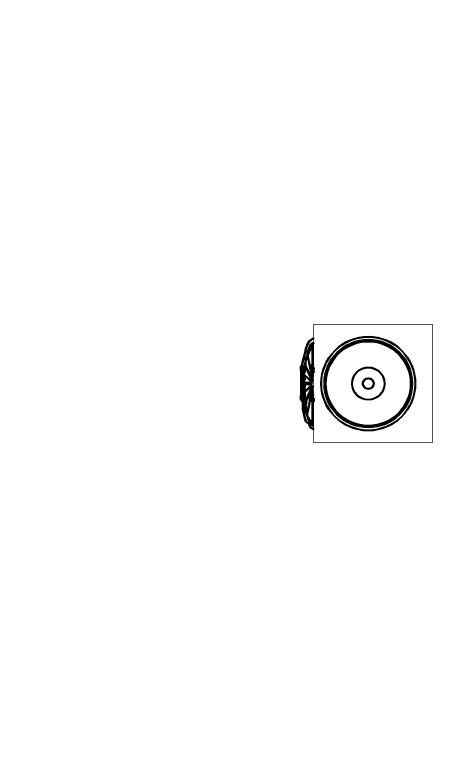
# Model space of a CAD drawing. Header units: millimetres. Extents: x -455656 to 9247092, y 0 to 412358.
# Drawn here: x -186549 to -185392, y 366375 to 368392 of the extents above; entities that cross this region are included whole.
import ezdxf
from ezdxf import colors
from ezdxf.entities.mleader import LeaderData, LeaderLine
from ezdxf.math import Vec2, Vec3

# ---------------------------------------------------------------- set-up
doc = ezdxf.new("R2010")
doc.units = ezdxf.units.MM
doc.header["$MEASUREMENT"] = 0
doc.layers.get('0').update_dxf_attribs({"color": 250, "lineweight": 9})
doc.layers.add('подлога', color=250, linetype='Continuous', lineweight=9)
doc.layers.add('ТХ_обор_бытовое', color=14, linetype='Continuous')
doc.styles.add('ISOCPEUR', font='isocpeur.TTF', dxfattribs={"width": 0.7})

# ---------------------------------------------------------------- blocks, each defined once
blk = doc.blocks.new('_DotSmall')
at = {"color": 0, "linetype": 'ByBlock', "const_width": 0.5}
blk.add_lwpolyline([(-0.0625, 0, 1), (0.0625, 0, 1)], format="xyb", close=True, dxfattribs=at)
blk = doc.blocks.new('У300')
at = {"layer": 'ТХ_обор_бытовое', "transparency": 33554559}
for points in [[(-230550.5, 67413.5), (-230554.7, 67413.5), (-230554.7, 67409.3), (-230550.5, 67405.1), (-230546.2, 67409.3), (-230546.2, 67413.5)], [(-230550.5, 67413), (-230554.7, 67413), (-230554.7, 67408.8), (-230550.5, 67404.6), (-230546.3, 67408.8), (-230546.3, 67413)], [(-230546.2, 67417.8), (-230550.5, 67417.8), (-230550.5, 67413.5), (-230546.2, 67409.3), (-230542, 67413.5), (-230542, 67417.8)], [(-230546.3, 67417.3), (-230550.5, 67417.3), (-230550.5, 67413), (-230546.3, 67408.8), (-230542, 67413), (-230542, 67417.3)], [(-230575.9, 67354.3), (-230580.1, 67354.3), (-230580.1, 67350), (-230575.9, 67345.8), (-230571.6, 67350), (-230571.6, 67354.3)], [(-230575.9, 67354.3), (-230580.1, 67354.3), (-230580.1, 67350), (-230575.9, 67345.8), (-230571.6, 67350), (-230571.6, 67354.3)], [(-230575.9, 67354.3), (-230580.1, 67354.3), (-230580.1, 67350), (-230575.9, 67345.8), (-230571.6, 67350), (-230571.6, 67354.3)], [(-230575.9, 67354.3), (-230580.1, 67354.3), (-230580.1, 67350), (-230575.9, 67345.8), (-230571.6, 67350), (-230571.6, 67354.3)], [(-230575.9, 67354.3), (-230580.1, 67354.3), (-230580.1, 67350), (-230575.9, 67345.8), (-230571.6, 67350), (-230571.6, 67354.3)], [(-230575.9, 67354.3), (-230580.1, 67354.3), (-230580.1, 67350), (-230575.9, 67345.8), (-230571.6, 67350), (-230571.6, 67354.3)], [(-230575.9, 67353.8), (-230580.1, 67353.8), (-230580.1, 67349.5), (-230575.9, 67345.3), (-230571.7, 67349.5), (-230571.7, 67353.8)], [(-230575.9, 67353.8), (-230580.1, 67353.8), (-230580.1, 67349.5), (-230575.9, 67345.3), (-230571.7, 67349.5), (-230571.7, 67353.8)], [(-230575.9, 67353.8), (-230580.1, 67353.8), (-230580.1, 67349.5), (-230575.9, 67345.3), (-230571.7, 67349.5), (-230571.7, 67353.8)], [(-230575.9, 67353.8), (-230580.1, 67353.8), (-230580.1, 67349.5), (-230575.9, 67345.3), (-230571.7, 67349.5), (-230571.7, 67353.8)], [(-230575.9, 67353.8), (-230580.1, 67353.8), (-230580.1, 67349.5), (-230575.9, 67345.3), (-230571.7, 67349.5), (-230571.7, 67353.8)], [(-230575.9, 67353.8), (-230580.1, 67353.8), (-230580.1, 67349.5), (-230575.9, 67345.3), (-230571.7, 67349.5), (-230571.7, 67353.8)], [(-230575.9, 67350), (-230580.1, 67350), (-230580.1, 67345.8), (-230575.9, 67341.6), (-230571.6, 67345.8), (-230571.6, 67350)], [(-230575.9, 67350), (-230580.1, 67350), (-230580.1, 67345.8), (-230575.9, 67341.6), (-230571.6, 67345.8), (-230571.6, 67350)], [(-230575.9, 67350), (-230580.1, 67350), (-230580.1, 67345.8), (-230575.9, 67341.6), (-230571.6, 67345.8), (-230571.6, 67350)], [(-230575.9, 67350), (-230580.1, 67350), (-230580.1, 67345.8), (-230575.9, 67341.6), (-230571.6, 67345.8), (-230571.6, 67350)], [(-230575.9, 67350), (-230580.1, 67350), (-230580.1, 67345.8), (-230575.9, 67341.6), (-230571.6, 67345.8), (-230571.6, 67350)], [(-230575.9, 67350), (-230580.1, 67350), (-230580.1, 67345.8), (-230575.9, 67341.6), (-230571.6, 67345.8), (-230571.6, 67350)], [(-230575.9, 67350), (-230580.1, 67350), (-230580.1, 67345.8), (-230575.9, 67341.6), (-230571.6, 67345.8), (-230571.6, 67350)], [(-230575.9, 67350), (-230580.1, 67350), (-230580.1, 67345.8), (-230575.9, 67341.6), (-230571.6, 67345.8), (-230571.6, 67350)], [(-230575.9, 67350), (-230580.1, 67350), (-230580.1, 67345.8), (-230575.9, 67341.6), (-230571.6, 67345.8), (-230571.6, 67350)], [(-230575.9, 67350), (-230580.1, 67350), (-230580.1, 67345.8), (-230575.9, 67341.6), (-230571.6, 67345.8), (-230571.6, 67350)], [(-230575.9, 67350), (-230580.1, 67350), (-230580.1, 67345.8), (-230575.9, 67341.6), (-230571.6, 67345.8), (-230571.6, 67350)], [(-230575.9, 67350), (-230580.1, 67350), (-230580.1, 67345.8), (-230575.9, 67341.6), (-230571.6, 67345.8), (-230571.6, 67350)], [(-230575.9, 67350), (-230580.1, 67350), (-230580.1, 67345.8), (-230575.9, 67341.6), (-230571.6, 67345.8), (-230571.6, 67350)], [(-230575.9, 67349.5), (-230580.1, 67349.5), (-230580.1, 67345.3), (-230575.9, 67341.1), (-230571.7, 67345.3), (-230571.7, 67349.5)], [(-230575.9, 67349.5), (-230580.1, 67349.5), (-230580.1, 67345.3), (-230575.9, 67341.1), (-230571.7, 67345.3), (-230571.7, 67349.5)], [(-230575.9, 67349.5), (-230580.1, 67349.5), (-230580.1, 67345.3), (-230575.9, 67341.1), (-230571.7, 67345.3), (-230571.7, 67349.5)], [(-230575.9, 67349.5), (-230580.1, 67349.5), (-230580.1, 67345.3), (-230575.9, 67341.1), (-230571.7, 67345.3), (-230571.7, 67349.5)], [(-230575.9, 67349.5), (-230580.1, 67349.5), (-230580.1, 67345.3), (-230575.9, 67341.1), (-230571.7, 67345.3), (-230571.7, 67349.5)], [(-230575.9, 67349.5), (-230580.1, 67349.5), (-230580.1, 67345.3), (-230575.9, 67341.1), (-230571.7, 67345.3), (-230571.7, 67349.5)], [(-230575.9, 67349.5), (-230580.1, 67349.5), (-230580.1, 67345.3), (-230575.9, 67341.1), (-230571.7, 67345.3), (-230571.7, 67349.5)], [(-230575.9, 67349.5), (-230580.1, 67349.5), (-230580.1, 67345.3), (-230575.9, 67341.1), (-230571.7, 67345.3), (-230571.7, 67349.5)], [(-230575.9, 67349.5), (-230580.1, 67349.5), (-230580.1, 67345.3), (-230575.9, 67341.1), (-230571.7, 67345.3), (-230571.7, 67349.5)], [(-230575.9, 67349.5), (-230580.1, 67349.5), (-230580.1, 67345.3), (-230575.9, 67341.1), (-230571.7, 67345.3), (-230571.7, 67349.5)], [(-230575.9, 67349.5), (-230580.1, 67349.5), (-230580.1, 67345.3), (-230575.9, 67341.1), (-230571.7, 67345.3), (-230571.7, 67349.5)], [(-230575.9, 67349.5), (-230580.1, 67349.5), (-230580.1, 67345.3), (-230575.9, 67341.1), (-230571.7, 67345.3), (-230571.7, 67349.5)], [(-230575.9, 67349.5), (-230580.1, 67349.5), (-230580.1, 67345.3), (-230575.9, 67341.1), (-230571.7, 67345.3), (-230571.7, 67349.5)], [(-230575.9, 67345.8), (-230580.1, 67345.8), (-230580.1, 67341.6), (-230575.9, 67337.3), (-230571.6, 67341.6), (-230571.6, 67345.8)], [(-230575.9, 67345.3), (-230580.1, 67345.3), (-230580.1, 67341.1), (-230575.9, 67336.8), (-230571.7, 67341.1), (-230571.7, 67345.3)], [(-230571.6, 67354.3), (-230575.9, 67354.3), (-230575.9, 67350), (-230571.6, 67345.8), (-230567.4, 67350), (-230567.4, 67354.3)], [(-230571.6, 67354.3), (-230575.9, 67354.3), (-230575.9, 67350), (-230571.6, 67345.8), (-230567.4, 67350), (-230567.4, 67354.3)], [(-230571.6, 67354.3), (-230575.9, 67354.3), (-230575.9, 67350), (-230571.6, 67345.8), (-230567.4, 67350), (-230567.4, 67354.3)], [(-230571.6, 67354.3), (-230575.9, 67354.3), (-230575.9, 67350), (-230571.6, 67345.8), (-230567.4, 67350), (-230567.4, 67354.3)], [(-230571.6, 67354.3), (-230575.9, 67354.3), (-230575.9, 67350), (-230571.6, 67345.8), (-230567.4, 67350), (-230567.4, 67354.3)], [(-230571.7, 67353.8), (-230575.9, 67353.8), (-230575.9, 67349.5), (-230571.7, 67345.3), (-230567.4, 67349.5), (-230567.4, 67353.8)], [(-230571.7, 67353.8), (-230575.9, 67353.8), (-230575.9, 67349.5), (-230571.7, 67345.3), (-230567.4, 67349.5), (-230567.4, 67353.8)], [(-230571.7, 67353.8), (-230575.9, 67353.8), (-230575.9, 67349.5), (-230571.7, 67345.3), (-230567.4, 67349.5), (-230567.4, 67353.8)], [(-230571.7, 67353.8), (-230575.9, 67353.8), (-230575.9, 67349.5), (-230571.7, 67345.3), (-230567.4, 67349.5), (-230567.4, 67353.8)], [(-230571.7, 67353.8), (-230575.9, 67353.8), (-230575.9, 67349.5), (-230571.7, 67345.3), (-230567.4, 67349.5), (-230567.4, 67353.8)], [(-230571.6, 67350), (-230575.9, 67350), (-230575.9, 67345.8), (-230571.6, 67341.6), (-230567.4, 67345.8), (-230567.4, 67350)], [(-230571.6, 67350), (-230575.9, 67350), (-230575.9, 67345.8), (-230571.6, 67341.6), (-230567.4, 67345.8), (-230567.4, 67350)], [(-230571.6, 67350), (-230575.9, 67350), (-230575.9, 67345.8), (-230571.6, 67341.6), (-230567.4, 67345.8), (-230567.4, 67350)], [(-230571.6, 67350), (-230575.9, 67350), (-230575.9, 67345.8), (-230571.6, 67341.6), (-230567.4, 67345.8), (-230567.4, 67350)], [(-230571.6, 67350), (-230575.9, 67350), (-230575.9, 67345.8), (-230571.6, 67341.6), (-230567.4, 67345.8), (-230567.4, 67350)], [(-230571.6, 67350), (-230575.9, 67350), (-230575.9, 67345.8), (-230571.6, 67341.6), (-230567.4, 67345.8), (-230567.4, 67350)], [(-230571.6, 67350), (-230575.9, 67350), (-230575.9, 67345.8), (-230571.6, 67341.6), (-230567.4, 67345.8), (-230567.4, 67350)], [(-230571.6, 67350), (-230575.9, 67350), (-230575.9, 67345.8), (-230571.6, 67341.6), (-230567.4, 67345.8), (-230567.4, 67350)], [(-230571.7, 67349.5), (-230575.9, 67349.5), (-230575.9, 67345.3), (-230571.7, 67341.1), (-230567.4, 67345.3), (-230567.4, 67349.5)], [(-230571.7, 67349.5), (-230575.9, 67349.5), (-230575.9, 67345.3), (-230571.7, 67341.1), (-230567.4, 67345.3), (-230567.4, 67349.5)], [(-230571.7, 67349.5), (-230575.9, 67349.5), (-230575.9, 67345.3), (-230571.7, 67341.1), (-230567.4, 67345.3), (-230567.4, 67349.5)], [(-230571.7, 67349.5), (-230575.9, 67349.5), (-230575.9, 67345.3), (-230571.7, 67341.1), (-230567.4, 67345.3), (-230567.4, 67349.5)], [(-230571.7, 67349.5), (-230575.9, 67349.5), (-230575.9, 67345.3), (-230571.7, 67341.1), (-230567.4, 67345.3), (-230567.4, 67349.5)], [(-230571.7, 67349.5), (-230575.9, 67349.5), (-230575.9, 67345.3), (-230571.7, 67341.1), (-230567.4, 67345.3), (-230567.4, 67349.5)], [(-230571.7, 67349.5), (-230575.9, 67349.5), (-230575.9, 67345.3), (-230571.7, 67341.1), (-230567.4, 67345.3), (-230567.4, 67349.5)], [(-230571.7, 67349.5), (-230575.9, 67349.5), (-230575.9, 67345.3), (-230571.7, 67341.1), (-230567.4, 67345.3), (-230567.4, 67349.5)], [(-230546.2, 67358.5), (-230550.5, 67358.5), (-230550.5, 67354.3), (-230546.2, 67350), (-230542, 67354.3), (-230542, 67358.5)], [(-230546.2, 67358.5), (-230550.5, 67358.5), (-230550.5, 67354.3), (-230546.2, 67350), (-230542, 67354.3), (-230542, 67358.5)], [(-230546.3, 67358), (-230550.5, 67358), (-230550.5, 67353.8), (-230546.3, 67349.5), (-230542, 67353.8), (-230542, 67358)], [(-230546.3, 67358), (-230550.5, 67358), (-230550.5, 67353.8), (-230546.3, 67349.5), (-230542, 67353.8), (-230542, 67358)], [(-230546.2, 67354.3), (-230550.5, 67354.3), (-230550.5, 67350), (-230546.2, 67345.8), (-230542, 67350), (-230542, 67354.3)], [(-230546.2, 67354.3), (-230550.5, 67354.3), (-230550.5, 67350), (-230546.2, 67345.8), (-230542, 67350), (-230542, 67354.3)], [(-230546.2, 67354.3), (-230550.5, 67354.3), (-230550.5, 67350), (-230546.2, 67345.8), (-230542, 67350), (-230542, 67354.3)], [(-230546.3, 67353.8), (-230550.5, 67353.8), (-230550.5, 67349.5), (-230546.3, 67345.3), (-230542, 67349.5), (-230542, 67353.8)], [(-230546.3, 67353.8), (-230550.5, 67353.8), (-230550.5, 67349.5), (-230546.3, 67345.3), (-230542, 67349.5), (-230542, 67353.8)], [(-230546.3, 67353.8), (-230550.5, 67353.8), (-230550.5, 67349.5), (-230546.3, 67345.3), (-230542, 67349.5), (-230542, 67353.8)], [(-230546.2, 67350), (-230550.5, 67350), (-230550.5, 67345.8), (-230546.2, 67341.6), (-230542, 67345.8), (-230542, 67350)], [(-230546.3, 67349.5), (-230550.5, 67349.5), (-230550.5, 67345.3), (-230546.3, 67341.1), (-230542, 67345.3), (-230542, 67349.5)], [(-230546.2, 67345.8), (-230550.5, 67345.8), (-230550.5, 67341.6), (-230546.2, 67337.3), (-230542, 67341.6), (-230542, 67345.8)], [(-230546.2, 67345.8), (-230550.5, 67345.8), (-230550.5, 67341.6), (-230546.2, 67337.3), (-230542, 67341.6), (-230542, 67345.8)], [(-230546.2, 67345.8), (-230550.5, 67345.8), (-230550.5, 67341.6), (-230546.2, 67337.3), (-230542, 67341.6), (-230542, 67345.8)], [(-230546.2, 67345.8), (-230550.5, 67345.8), (-230550.5, 67341.6), (-230546.2, 67337.3), (-230542, 67341.6), (-230542, 67345.8)], [(-230546.3, 67345.3), (-230550.5, 67345.3), (-230550.5, 67341.1), (-230546.3, 67336.8), (-230542, 67341.1), (-230542, 67345.3)], [(-230546.3, 67345.3), (-230550.5, 67345.3), (-230550.5, 67341.1), (-230546.3, 67336.8), (-230542, 67341.1), (-230542, 67345.3)], [(-230546.3, 67345.3), (-230550.5, 67345.3), (-230550.5, 67341.1), (-230546.3, 67336.8), (-230542, 67341.1), (-230542, 67345.3)], [(-230546.3, 67345.3), (-230550.5, 67345.3), (-230550.5, 67341.1), (-230546.3, 67336.8), (-230542, 67341.1), (-230542, 67345.3)], [(-230542, 67349.5), (-230546.3, 67349.5), (-230546.3, 67345.3), (-230542, 67341.1), (-230537.8, 67345.3), (-230537.8, 67349.5)], [(-230542, 67350), (-230546.2, 67350), (-230546.2, 67345.8), (-230542, 67341.6), (-230537.8, 67345.8), (-230537.8, 67350)], [(-230567.4, 67341.1), (-230571.7, 67341.1), (-230571.7, 67336.8), (-230567.4, 67332.6), (-230563.2, 67336.8), (-230563.2, 67341.1)], [(-230567.4, 67328.4), (-230571.7, 67328.4), (-230571.7, 67324.1), (-230567.4, 67319.9), (-230563.2, 67324.1), (-230563.2, 67328.4)], [(-230567.4, 67341.6), (-230571.6, 67341.6), (-230571.6, 67337.3), (-230567.4, 67333.1), (-230563.2, 67337.3), (-230563.2, 67341.6)], [(-230567.4, 67328.9), (-230571.6, 67328.9), (-230571.6, 67324.6), (-230567.4, 67320.4), (-230563.2, 67324.6), (-230563.2, 67328.9)], [(-230542, 67341.1), (-230546.3, 67341.1), (-230546.3, 67336.8), (-230542, 67332.6), (-230537.8, 67336.8), (-230537.8, 67341.1)], [(-230542, 67341.1), (-230546.3, 67341.1), (-230546.3, 67336.8), (-230542, 67332.6), (-230537.8, 67336.8), (-230537.8, 67341.1)], [(-230542, 67341.6), (-230546.2, 67341.6), (-230546.2, 67337.3), (-230542, 67333.1), (-230537.8, 67337.3), (-230537.8, 67341.6)], [(-230542, 67341.6), (-230546.2, 67341.6), (-230546.2, 67337.3), (-230542, 67333.1), (-230537.8, 67337.3), (-230537.8, 67341.6)], [(-230567.4, 67319.9), (-230571.7, 67319.9), (-230571.7, 67315.7), (-230567.4, 67311.4), (-230563.2, 67315.7), (-230563.2, 67319.9)], [(-230567.4, 67307.2), (-230571.7, 67307.2), (-230571.7, 67303), (-230567.4, 67298.7), (-230563.2, 67303), (-230563.2, 67307.2)], [(-230567.4, 67303), (-230571.7, 67303), (-230571.7, 67298.7), (-230567.4, 67294.5), (-230563.2, 67298.7), (-230563.2, 67303)], [(-230567.4, 67303), (-230571.7, 67303), (-230571.7, 67298.7), (-230567.4, 67294.5), (-230563.2, 67298.7), (-230563.2, 67303)], [(-230567.4, 67320.4), (-230571.6, 67320.4), (-230571.6, 67316.2), (-230567.4, 67311.9), (-230563.2, 67316.2), (-230563.2, 67320.4)], [(-230567.4, 67307.7), (-230571.6, 67307.7), (-230571.6, 67303.5), (-230567.4, 67299.2), (-230563.2, 67303.5), (-230563.2, 67307.7)], [(-230567.4, 67303.5), (-230571.6, 67303.5), (-230571.6, 67299.2), (-230567.4, 67295), (-230563.2, 67299.2), (-230563.2, 67303.5)], [(-230567.4, 67303.5), (-230571.6, 67303.5), (-230571.6, 67299.2), (-230567.4, 67295), (-230563.2, 67299.2), (-230563.2, 67303.5)], [(-230567.4, 67298.7), (-230571.7, 67298.7), (-230571.7, 67294.5), (-230567.4, 67290.3), (-230563.2, 67294.5), (-230563.2, 67298.7)], [(-230567.4, 67298.7), (-230571.7, 67298.7), (-230571.7, 67294.5), (-230567.4, 67290.3), (-230563.2, 67294.5), (-230563.2, 67298.7)], [(-230567.4, 67298.7), (-230571.7, 67298.7), (-230571.7, 67294.5), (-230567.4, 67290.3), (-230563.2, 67294.5), (-230563.2, 67298.7)], [(-230567.4, 67298.7), (-230571.7, 67298.7), (-230571.7, 67294.5), (-230567.4, 67290.3), (-230563.2, 67294.5), (-230563.2, 67298.7)], [(-230567.4, 67290.3), (-230571.7, 67290.3), (-230571.7, 67286), (-230567.4, 67281.8), (-230563.2, 67286), (-230563.2, 67290.3)], [(-230567.4, 67299.2), (-230571.6, 67299.2), (-230571.6, 67295), (-230567.4, 67290.8), (-230563.2, 67295), (-230563.2, 67299.2)], [(-230567.4, 67299.2), (-230571.6, 67299.2), (-230571.6, 67295), (-230567.4, 67290.8), (-230563.2, 67295), (-230563.2, 67299.2)], [(-230567.4, 67299.2), (-230571.6, 67299.2), (-230571.6, 67295), (-230567.4, 67290.8), (-230563.2, 67295), (-230563.2, 67299.2)], [(-230567.4, 67299.2), (-230571.6, 67299.2), (-230571.6, 67295), (-230567.4, 67290.8), (-230563.2, 67295), (-230563.2, 67299.2)], [(-230567.4, 67290.8), (-230571.6, 67290.8), (-230571.6, 67286.5), (-230567.4, 67282.3), (-230563.2, 67286.5), (-230563.2, 67290.8)], [(-230567.4, 67282.3), (-230571.6, 67282.3), (-230571.6, 67278.1), (-230567.4, 67273.8), (-230563.2, 67278.1), (-230563.2, 67282.3)], [(-230567.4, 67282.3), (-230571.6, 67282.3), (-230571.6, 67278.1), (-230567.4, 67273.8), (-230563.2, 67278.1), (-230563.2, 67282.3)], [(-230575.9, 67273.8), (-230580.1, 67273.8), (-230580.1, 67269.6), (-230575.9, 67265.4), (-230571.6, 67269.6), (-230571.6, 67273.8)], [(-230575.9, 67273.8), (-230580.1, 67273.8), (-230580.1, 67269.6), (-230575.9, 67265.4), (-230571.6, 67269.6), (-230571.6, 67273.8)], [(-230575.9, 67273.3), (-230580.1, 67273.3), (-230580.1, 67269.1), (-230575.9, 67264.9), (-230571.7, 67269.1), (-230571.7, 67273.3)], [(-230575.9, 67273.3), (-230580.1, 67273.3), (-230580.1, 67269.1), (-230575.9, 67264.9), (-230571.7, 67269.1), (-230571.7, 67273.3)], [(-230575.9, 67269.6), (-230580.1, 67269.6), (-230580.1, 67265.4), (-230575.9, 67261.1), (-230571.6, 67265.4), (-230571.6, 67269.6)], [(-230575.9, 67269.6), (-230580.1, 67269.6), (-230580.1, 67265.4), (-230575.9, 67261.1), (-230571.6, 67265.4), (-230571.6, 67269.6)], [(-230575.9, 67269.6), (-230580.1, 67269.6), (-230580.1, 67265.4), (-230575.9, 67261.1), (-230571.6, 67265.4), (-230571.6, 67269.6)], [(-230575.9, 67269.6), (-230580.1, 67269.6), (-230580.1, 67265.4), (-230575.9, 67261.1), (-230571.6, 67265.4), (-230571.6, 67269.6)], [(-230575.9, 67269.6), (-230580.1, 67269.6), (-230580.1, 67265.4), (-230575.9, 67261.1), (-230571.6, 67265.4), (-230571.6, 67269.6)], [(-230575.9, 67269.6), (-230580.1, 67269.6), (-230580.1, 67265.4), (-230575.9, 67261.1), (-230571.6, 67265.4), (-230571.6, 67269.6)], [(-230575.9, 67269.6), (-230580.1, 67269.6), (-230580.1, 67265.4), (-230575.9, 67261.1), (-230571.6, 67265.4), (-230571.6, 67269.6)], [(-230575.9, 67269.6), (-230580.1, 67269.6), (-230580.1, 67265.4), (-230575.9, 67261.1), (-230571.6, 67265.4), (-230571.6, 67269.6)], [(-230575.9, 67269.6), (-230580.1, 67269.6), (-230580.1, 67265.4), (-230575.9, 67261.1), (-230571.6, 67265.4), (-230571.6, 67269.6)], [(-230575.9, 67269.1), (-230580.1, 67269.1), (-230580.1, 67264.9), (-230575.9, 67260.6), (-230571.7, 67264.9), (-230571.7, 67269.1)], [(-230575.9, 67269.1), (-230580.1, 67269.1), (-230580.1, 67264.9), (-230575.9, 67260.6), (-230571.7, 67264.9), (-230571.7, 67269.1)], [(-230575.9, 67269.1), (-230580.1, 67269.1), (-230580.1, 67264.9), (-230575.9, 67260.6), (-230571.7, 67264.9), (-230571.7, 67269.1)], [(-230575.9, 67269.1), (-230580.1, 67269.1), (-230580.1, 67264.9), (-230575.9, 67260.6), (-230571.7, 67264.9), (-230571.7, 67269.1)], [(-230575.9, 67269.1), (-230580.1, 67269.1), (-230580.1, 67264.9), (-230575.9, 67260.6), (-230571.7, 67264.9), (-230571.7, 67269.1)], [(-230575.9, 67269.1), (-230580.1, 67269.1), (-230580.1, 67264.9), (-230575.9, 67260.6), (-230571.7, 67264.9), (-230571.7, 67269.1)], [(-230575.9, 67269.1), (-230580.1, 67269.1), (-230580.1, 67264.9), (-230575.9, 67260.6), (-230571.7, 67264.9), (-230571.7, 67269.1)], [(-230575.9, 67269.1), (-230580.1, 67269.1), (-230580.1, 67264.9), (-230575.9, 67260.6), (-230571.7, 67264.9), (-230571.7, 67269.1)], [(-230575.9, 67269.1), (-230580.1, 67269.1), (-230580.1, 67264.9), (-230575.9, 67260.6), (-230571.7, 67264.9), (-230571.7, 67269.1)], [(-230575.9, 67265.4), (-230580.1, 67265.4), (-230580.1, 67261.1), (-230575.9, 67256.9), (-230571.6, 67261.1), (-230571.6, 67265.4)], [(-230575.9, 67265.4), (-230580.1, 67265.4), (-230580.1, 67261.1), (-230575.9, 67256.9), (-230571.6, 67261.1), (-230571.6, 67265.4)], [(-230575.9, 67265.4), (-230580.1, 67265.4), (-230580.1, 67261.1), (-230575.9, 67256.9), (-230571.6, 67261.1), (-230571.6, 67265.4)], [(-230575.9, 67265.4), (-230580.1, 67265.4), (-230580.1, 67261.1), (-230575.9, 67256.9), (-230571.6, 67261.1), (-230571.6, 67265.4)], [(-230575.9, 67265.4), (-230580.1, 67265.4), (-230580.1, 67261.1), (-230575.9, 67256.9), (-230571.6, 67261.1), (-230571.6, 67265.4)], [(-230575.9, 67264.9), (-230580.1, 67264.9), (-230580.1, 67260.6), (-230575.9, 67256.4), (-230571.7, 67260.6), (-230571.7, 67264.9)], [(-230575.9, 67264.9), (-230580.1, 67264.9), (-230580.1, 67260.6), (-230575.9, 67256.4), (-230571.7, 67260.6), (-230571.7, 67264.9)], [(-230575.9, 67264.9), (-230580.1, 67264.9), (-230580.1, 67260.6), (-230575.9, 67256.4), (-230571.7, 67260.6), (-230571.7, 67264.9)], [(-230575.9, 67264.9), (-230580.1, 67264.9), (-230580.1, 67260.6), (-230575.9, 67256.4), (-230571.7, 67260.6), (-230571.7, 67264.9)], [(-230575.9, 67264.9), (-230580.1, 67264.9), (-230580.1, 67260.6), (-230575.9, 67256.4), (-230571.7, 67260.6), (-230571.7, 67264.9)], [(-230571.6, 67269.6), (-230575.9, 67269.6), (-230575.9, 67265.4), (-230571.6, 67261.1), (-230567.4, 67265.4), (-230567.4, 67269.6)], [(-230571.6, 67269.6), (-230575.9, 67269.6), (-230575.9, 67265.4), (-230571.6, 67261.1), (-230567.4, 67265.4), (-230567.4, 67269.6)], [(-230571.6, 67269.6), (-230575.9, 67269.6), (-230575.9, 67265.4), (-230571.6, 67261.1), (-230567.4, 67265.4), (-230567.4, 67269.6)], [(-230571.6, 67269.6), (-230575.9, 67269.6), (-230575.9, 67265.4), (-230571.6, 67261.1), (-230567.4, 67265.4), (-230567.4, 67269.6)], [(-230571.6, 67269.6), (-230575.9, 67269.6), (-230575.9, 67265.4), (-230571.6, 67261.1), (-230567.4, 67265.4), (-230567.4, 67269.6)], [(-230571.6, 67269.6), (-230575.9, 67269.6), (-230575.9, 67265.4), (-230571.6, 67261.1), (-230567.4, 67265.4), (-230567.4, 67269.6)], [(-230571.6, 67269.6), (-230575.9, 67269.6), (-230575.9, 67265.4), (-230571.6, 67261.1), (-230567.4, 67265.4), (-230567.4, 67269.6)], [(-230571.6, 67269.6), (-230575.9, 67269.6), (-230575.9, 67265.4), (-230571.6, 67261.1), (-230567.4, 67265.4), (-230567.4, 67269.6)], [(-230571.6, 67269.6), (-230575.9, 67269.6), (-230575.9, 67265.4), (-230571.6, 67261.1), (-230567.4, 67265.4), (-230567.4, 67269.6)], [(-230571.7, 67269.1), (-230575.9, 67269.1), (-230575.9, 67264.9), (-230571.7, 67260.6), (-230567.4, 67264.9), (-230567.4, 67269.1)], [(-230571.7, 67269.1), (-230575.9, 67269.1), (-230575.9, 67264.9), (-230571.7, 67260.6), (-230567.4, 67264.9), (-230567.4, 67269.1)], [(-230571.7, 67269.1), (-230575.9, 67269.1), (-230575.9, 67264.9), (-230571.7, 67260.6), (-230567.4, 67264.9), (-230567.4, 67269.1)], [(-230571.7, 67269.1), (-230575.9, 67269.1), (-230575.9, 67264.9), (-230571.7, 67260.6), (-230567.4, 67264.9), (-230567.4, 67269.1)], [(-230571.7, 67269.1), (-230575.9, 67269.1), (-230575.9, 67264.9), (-230571.7, 67260.6), (-230567.4, 67264.9), (-230567.4, 67269.1)], [(-230571.7, 67269.1), (-230575.9, 67269.1), (-230575.9, 67264.9), (-230571.7, 67260.6), (-230567.4, 67264.9), (-230567.4, 67269.1)], [(-230571.7, 67269.1), (-230575.9, 67269.1), (-230575.9, 67264.9), (-230571.7, 67260.6), (-230567.4, 67264.9), (-230567.4, 67269.1)], [(-230571.7, 67269.1), (-230575.9, 67269.1), (-230575.9, 67264.9), (-230571.7, 67260.6), (-230567.4, 67264.9), (-230567.4, 67269.1)], [(-230571.7, 67269.1), (-230575.9, 67269.1), (-230575.9, 67264.9), (-230571.7, 67260.6), (-230567.4, 67264.9), (-230567.4, 67269.1)], [(-230571.6, 67265.4), (-230575.9, 67265.4), (-230575.9, 67261.1), (-230571.6, 67256.9), (-230567.4, 67261.1), (-230567.4, 67265.4)], [(-230571.6, 67265.4), (-230575.9, 67265.4), (-230575.9, 67261.1), (-230571.6, 67256.9), (-230567.4, 67261.1), (-230567.4, 67265.4)], [(-230571.6, 67265.4), (-230575.9, 67265.4), (-230575.9, 67261.1), (-230571.6, 67256.9), (-230567.4, 67261.1), (-230567.4, 67265.4)], [(-230571.7, 67264.9), (-230575.9, 67264.9), (-230575.9, 67260.6), (-230571.7, 67256.4), (-230567.4, 67260.6), (-230567.4, 67264.9)], [(-230571.7, 67264.9), (-230575.9, 67264.9), (-230575.9, 67260.6), (-230571.7, 67256.4), (-230567.4, 67260.6), (-230567.4, 67264.9)], [(-230571.7, 67264.9), (-230575.9, 67264.9), (-230575.9, 67260.6), (-230571.7, 67256.4), (-230567.4, 67260.6), (-230567.4, 67264.9)], [(-230567.4, 67281.8), (-230571.7, 67281.8), (-230571.7, 67277.6), (-230567.4, 67273.3), (-230563.2, 67277.6), (-230563.2, 67281.8)], [(-230567.4, 67281.8), (-230571.7, 67281.8), (-230571.7, 67277.6), (-230567.4, 67273.3), (-230563.2, 67277.6), (-230563.2, 67281.8)], [(-230567.4, 67277.6), (-230571.7, 67277.6), (-230571.7, 67273.3), (-230567.4, 67269.1), (-230563.2, 67273.3), (-230563.2, 67277.6)], [(-230567.4, 67273.3), (-230571.7, 67273.3), (-230571.7, 67269.1), (-230567.4, 67264.9), (-230563.2, 67269.1), (-230563.2, 67273.3)], [(-230567.4, 67278.1), (-230571.6, 67278.1), (-230571.6, 67273.8), (-230567.4, 67269.6), (-230563.2, 67273.8), (-230563.2, 67278.1)], [(-230567.4, 67273.8), (-230571.6, 67273.8), (-230571.6, 67269.6), (-230567.4, 67265.4), (-230563.2, 67269.6), (-230563.2, 67273.8)], [(-230563.2, 67269.6), (-230567.4, 67269.6), (-230567.4, 67265.4), (-230563.2, 67261.1), (-230558.9, 67265.4), (-230558.9, 67269.6)], [(-230563.2, 67269.1), (-230567.4, 67269.1), (-230567.4, 67264.9), (-230563.2, 67260.6), (-230559, 67264.9), (-230559, 67269.1)], [(-230550.5, 67269.6), (-230554.7, 67269.6), (-230554.7, 67265.4), (-230550.5, 67261.1), (-230546.2, 67265.4), (-230546.2, 67269.6)], [(-230550.5, 67269.6), (-230554.7, 67269.6), (-230554.7, 67265.4), (-230550.5, 67261.1), (-230546.2, 67265.4), (-230546.2, 67269.6)], [(-230550.5, 67269.1), (-230554.7, 67269.1), (-230554.7, 67264.9), (-230550.5, 67260.6), (-230546.3, 67264.9), (-230546.3, 67269.1)], [(-230550.5, 67269.1), (-230554.7, 67269.1), (-230554.7, 67264.9), (-230550.5, 67260.6), (-230546.3, 67264.9), (-230546.3, 67269.1)], [(-230546.2, 67273.8), (-230550.5, 67273.8), (-230550.5, 67269.6), (-230546.2, 67265.4), (-230542, 67269.6), (-230542, 67273.8)], [(-230546.2, 67273.8), (-230550.5, 67273.8), (-230550.5, 67269.6), (-230546.2, 67265.4), (-230542, 67269.6), (-230542, 67273.8)], [(-230546.2, 67273.8), (-230550.5, 67273.8), (-230550.5, 67269.6), (-230546.2, 67265.4), (-230542, 67269.6), (-230542, 67273.8)], [(-230546.2, 67273.8), (-230550.5, 67273.8), (-230550.5, 67269.6), (-230546.2, 67265.4), (-230542, 67269.6), (-230542, 67273.8)], [(-230546.3, 67273.3), (-230550.5, 67273.3), (-230550.5, 67269.1), (-230546.3, 67264.9), (-230542, 67269.1), (-230542, 67273.3)], [(-230546.3, 67273.3), (-230550.5, 67273.3), (-230550.5, 67269.1), (-230546.3, 67264.9), (-230542, 67269.1), (-230542, 67273.3)], [(-230546.3, 67273.3), (-230550.5, 67273.3), (-230550.5, 67269.1), (-230546.3, 67264.9), (-230542, 67269.1), (-230542, 67273.3)], [(-230546.3, 67273.3), (-230550.5, 67273.3), (-230550.5, 67269.1), (-230546.3, 67264.9), (-230542, 67269.1), (-230542, 67273.3)], [(-230546.2, 67269.6), (-230550.5, 67269.6), (-230550.5, 67265.4), (-230546.2, 67261.1), (-230542, 67265.4), (-230542, 67269.6)], [(-230546.2, 67269.6), (-230550.5, 67269.6), (-230550.5, 67265.4), (-230546.2, 67261.1), (-230542, 67265.4), (-230542, 67269.6)], [(-230546.3, 67269.1), (-230550.5, 67269.1), (-230550.5, 67264.9), (-230546.3, 67260.6), (-230542, 67264.9), (-230542, 67269.1)], [(-230546.3, 67269.1), (-230550.5, 67269.1), (-230550.5, 67264.9), (-230546.3, 67260.6), (-230542, 67264.9), (-230542, 67269.1)], [(-230546.2, 67265.4), (-230550.5, 67265.4), (-230550.5, 67261.1), (-230546.2, 67256.9), (-230542, 67261.1), (-230542, 67265.4)], [(-230546.2, 67265.4), (-230550.5, 67265.4), (-230550.5, 67261.1), (-230546.2, 67256.9), (-230542, 67261.1), (-230542, 67265.4)], [(-230546.3, 67264.9), (-230550.5, 67264.9), (-230550.5, 67260.6), (-230546.3, 67256.4), (-230542, 67260.6), (-230542, 67264.9)], [(-230546.3, 67264.9), (-230550.5, 67264.9), (-230550.5, 67260.6), (-230546.3, 67256.4), (-230542, 67260.6), (-230542, 67264.9)], [(-230542, 67264.9), (-230546.3, 67264.9), (-230546.3, 67260.6), (-230542, 67256.4), (-230537.8, 67260.6), (-230537.8, 67264.9)], [(-230542, 67265.4), (-230546.2, 67265.4), (-230546.2, 67261.1), (-230542, 67256.9), (-230537.8, 67261.1), (-230537.8, 67265.4)], [(-230563.2, 67256.9), (-230567.4, 67256.9), (-230567.4, 67252.7), (-230563.2, 67248.4), (-230558.9, 67252.7), (-230558.9, 67256.9)], [(-230563.2, 67256.4), (-230567.4, 67256.4), (-230567.4, 67252.2), (-230563.2, 67247.9), (-230559, 67252.2), (-230559, 67256.4)], [(-230563.2, 67252.7), (-230567.4, 67252.7), (-230567.4, 67248.4), (-230563.2, 67244.2), (-230558.9, 67248.4), (-230558.9, 67252.7)], [(-230563.2, 67252.2), (-230567.4, 67252.2), (-230567.4, 67247.9), (-230563.2, 67243.7), (-230559, 67247.9), (-230559, 67252.2)], [(-230563.2, 67244.2), (-230567.4, 67244.2), (-230567.4, 67240), (-230563.2, 67235.7), (-230558.9, 67240), (-230558.9, 67244.2)], [(-230563.2, 67243.7), (-230567.4, 67243.7), (-230567.4, 67239.5), (-230563.2, 67235.2), (-230559, 67239.5), (-230559, 67243.7)], [(-230546.2, 67261.1), (-230550.5, 67261.1), (-230550.5, 67256.9), (-230546.2, 67252.7), (-230542, 67256.9), (-230542, 67261.1)], [(-230546.2, 67261.1), (-230550.5, 67261.1), (-230550.5, 67256.9), (-230546.2, 67252.7), (-230542, 67256.9), (-230542, 67261.1)], [(-230546.3, 67260.6), (-230550.5, 67260.6), (-230550.5, 67256.4), (-230546.3, 67252.2), (-230542, 67256.4), (-230542, 67260.6)], [(-230546.3, 67260.6), (-230550.5, 67260.6), (-230550.5, 67256.4), (-230546.3, 67252.2), (-230542, 67256.4), (-230542, 67260.6)], [(-230542, 67260.6), (-230546.3, 67260.6), (-230546.3, 67256.4), (-230542, 67252.2), (-230537.8, 67256.4), (-230537.8, 67260.6)], [(-230542, 67260.6), (-230546.3, 67260.6), (-230546.3, 67256.4), (-230542, 67252.2), (-230537.8, 67256.4), (-230537.8, 67260.6)], [(-230542, 67261.1), (-230546.2, 67261.1), (-230546.2, 67256.9), (-230542, 67252.7), (-230537.8, 67256.9), (-230537.8, 67261.1)], [(-230542, 67261.1), (-230546.2, 67261.1), (-230546.2, 67256.9), (-230542, 67252.7), (-230537.8, 67256.9), (-230537.8, 67261.1)], [(-230563.2, 67240), (-230567.4, 67240), (-230567.4, 67235.7), (-230563.2, 67231.5), (-230558.9, 67235.7), (-230558.9, 67240)], [(-230563.2, 67239.5), (-230567.4, 67239.5), (-230567.4, 67235.2), (-230563.2, 67231), (-230559, 67235.2), (-230559, 67239.5)], [(-230550.5, 67206.1), (-230554.7, 67206.1), (-230554.7, 67201.9), (-230550.5, 67197.6), (-230546.2, 67201.9), (-230546.2, 67206.1)], [(-230550.5, 67205.6), (-230554.7, 67205.6), (-230554.7, 67201.4), (-230550.5, 67197.1), (-230546.3, 67201.4), (-230546.3, 67205.6)]]:
    blk.add_hatch(color=256, dxfattribs=at).paths.add_polyline_path(points)
at = {"layer": 'ТХ_обор_бытовое', "const_width": 2}
blk.add_lwpolyline([(-230216, 67468.6), (-230216, 67142.6), (-230542, 67142.6), (-230542, 67468.6)], close=True, dxfattribs=at)
at = {"layer": 'ТХ_обор_бытовое'}
for points in [[(-230550.5, 67184.9), (-230554.7, 67193.4), (-230563.2, 67201.9), (-230567.4, 67214.6), (-230571.6, 67235.7), (-230571.6, 67252.7), (-230575.9, 67278.1), (-230575.9, 67299.2), (-230575.9, 67324.6), (-230575.9, 67345.8), (-230571.6, 67367), (-230567.4, 67383.9), (-230563.2, 67400.8), (-230558.9, 67413.5), (-230554.7, 67422), (-230542, 67430.5), (-230554.7, 67422), (-230558.9, 67413.5), (-230563.2, 67400.8), (-230567.4, 67383.9), (-230571.6, 67367), (-230575.9, 67345.8), (-230575.9, 67324.6), (-230575.9, 67299.2), (-230575.9, 67278.1), (-230571.6, 67252.7), (-230571.6, 67235.7), (-230567.4, 67214.6), (-230563.2, 67201.9), (-230554.7, 67193.4), (-230550.5, 67184.9), (-230542, 67180.7), (-230550.5, 67184.9), (-230554.7, 67193.4), (-230563.2, 67201.9), (-230567.4, 67214.6), (-230571.6, 67235.7), (-230571.6, 67252.7), (-230575.9, 67278.1), (-230575.9, 67299.2), (-230575.9, 67324.6), (-230575.9, 67345.8), (-230571.6, 67367), (-230567.4, 67383.9), (-230563.2, 67400.8), (-230558.9, 67413.5), (-230554.7, 67422), (-230542, 67430.5)], [(-230571.6, 67367), (-230575.9, 67345.8), (-230575.9, 67324.6), (-230575.9, 67299.2), (-230575.9, 67278.1)], [(-230575.9, 67350), (-230575.9, 67345.8), (-230575.9, 67350), (-230571.6, 67350), (-230571.6, 67345.8), (-230575.9, 67345.8)], [(-230542, 67354.3), (-230546.2, 67354.3), (-230546.2, 67350), (-230550.5, 67350), (-230550.5, 67345.8), (-230546.2, 67345.8), (-230546.2, 67341.6), (-230542, 67337.3), (-230546.2, 67341.6), (-230546.2, 67345.8), (-230550.5, 67345.8), (-230550.5, 67350), (-230546.2, 67350), (-230546.2, 67354.3)], [(-230542, 67350), (-230546.2, 67350), (-230546.2, 67345.8), (-230542, 67345.8)], [(-230389.6, 67303.5), (-230389.6, 67303.5)], [(-230567.4, 67278.1), (-230571.6, 67299.2)], [(-230542, 67265.4), (-230546.2, 67265.4), (-230546.2, 67261.1), (-230542, 67261.1)], [(-230542, 67193.4), (-230546.2, 67193.4), (-230550.5, 67193.4), (-230542, 67189.2)], [(-230542, 67180.7), (-230550.5, 67184.9), (-230542, 67180.7)]]:
    blk.add_lwpolyline(points, dxfattribs=at)
at = {"layer": 'ТХ_обор_бытовое', "elevation": -0.6}
for points in [[(-230550.5, 67184.4), (-230554.7, 67192.9), (-230563.2, 67201.4), (-230567.4, 67214.1), (-230571.7, 67235.2), (-230571.7, 67252.2), (-230575.9, 67277.6), (-230575.9, 67298.7), (-230575.9, 67324.1), (-230575.9, 67345.3), (-230571.7, 67366.5), (-230567.4, 67383.4), (-230563.2, 67400.3), (-230559, 67413), (-230554.7, 67421.5), (-230542, 67430), (-230554.7, 67421.5), (-230559, 67413), (-230563.2, 67400.3), (-230567.4, 67383.4), (-230571.7, 67366.5), (-230575.9, 67345.3), (-230575.9, 67324.1), (-230575.9, 67298.7), (-230575.9, 67277.6), (-230571.7, 67252.2), (-230571.7, 67235.2), (-230567.4, 67214.1), (-230563.2, 67201.4), (-230554.7, 67192.9), (-230550.5, 67184.4), (-230542, 67180.2), (-230550.5, 67184.4), (-230554.7, 67192.9), (-230563.2, 67201.4), (-230567.4, 67214.1), (-230571.7, 67235.2), (-230571.7, 67252.2), (-230575.9, 67277.6), (-230575.9, 67298.7), (-230575.9, 67324.1), (-230575.9, 67345.3), (-230571.7, 67366.5), (-230567.4, 67383.4), (-230563.2, 67400.3), (-230559, 67413), (-230554.7, 67421.5), (-230542, 67430)], [(-230571.7, 67366.5), (-230575.9, 67345.3), (-230575.9, 67324.1), (-230575.9, 67298.7), (-230575.9, 67277.6)], [(-230575.9, 67349.5), (-230575.9, 67345.3), (-230575.9, 67349.5), (-230571.7, 67349.5), (-230571.7, 67345.3), (-230575.9, 67345.3)], [(-230542, 67353.8), (-230546.3, 67353.8), (-230546.3, 67349.5), (-230550.5, 67349.5), (-230550.5, 67345.3), (-230546.3, 67345.3), (-230546.3, 67341.1), (-230542, 67336.8), (-230546.3, 67341.1), (-230546.3, 67345.3), (-230550.5, 67345.3), (-230550.5, 67349.5), (-230546.3, 67349.5), (-230546.3, 67353.8)], [(-230542, 67349.5), (-230546.3, 67349.5), (-230546.3, 67345.3), (-230542, 67345.3)], [(-230389.6, 67303), (-230389.6, 67303)], [(-230567.4, 67277.6), (-230571.7, 67298.7)], [(-230542, 67264.9), (-230546.3, 67264.9), (-230546.3, 67260.6), (-230542, 67260.6)], [(-230542, 67192.9), (-230546.3, 67192.9), (-230550.5, 67192.9), (-230542, 67188.7)], [(-230542, 67180.2), (-230550.5, 67184.4), (-230542, 67180.2)]]:
    blk.add_lwpolyline(points, dxfattribs=at)
at = {"layer": 'ТХ_обор_бытовое'}
blk.add_lwpolyline([(-230546.2, 67417.8), (-230542, 67417.8, 0.248454), (-230550.5, 67193.4, -0.207133)], format="xyb", close=True, dxfattribs=at)
at = {"layer": 'ТХ_обор_бытовое', "elevation": -0.6}
blk.add_lwpolyline([(-230546.3, 67417.3), (-230542, 67417.3, 0.248454), (-230550.5, 67192.9, -0.207133)], format="xyb", close=True, dxfattribs=at)
for points in [[(-230546.3, 67324.1), (-230559, 67387.6), (-230559, 67391.9), (-230554.7, 67400.3), (-230554.7, 67404.6), (-230550.5, 67408.8), (-230546.3, 67413)], [(-230546.3, 67315.7), (-230563.2, 67353.8), (-230563.2, 67358), (-230563.2, 67362.2), (-230563.2, 67366.5), (-230563.2, 67370.7), (-230563.2, 67374.9), (-230559, 67379.2), (-230559, 67383.4)], [(-230567.4, 67328.4), (-230567.4, 67332.6), (-230567.4, 67336.8), (-230567.4, 67341.1), (-230567.4, 67345.3), (-230563.2, 67345.3), (-230563.2, 67349.5), (-230546.3, 67311.4)], [(-230567.4, 67307.2), (-230567.4, 67311.4), (-230567.4, 67315.7), (-230567.4, 67319.9), (-230567.4, 67324.1), (-230567.4, 67328.4), (-230546.3, 67307.2)], [(-230546.3, 67303), (-230567.4, 67303), (-230567.4, 67298.7), (-230567.4, 67294.5), (-230567.4, 67290.3), (-230567.4, 67286), (-230567.4, 67281.8)], [(-230567.4, 67269.1), (-230567.4, 67273.3), (-230567.4, 67277.6), (-230567.4, 67281.8), (-230546.3, 67298.7), (-230563.2, 67260.6), (-230563.2, 67264.9), (-230567.4, 67264.9)], [(-230563.2, 67256.4), (-230550.5, 67277.6), (-230550.5, 67281.8), (-230546.3, 67294.5), (-230554.7, 67252.2), (-230554.7, 67247.9), (-230559, 67226.8), (-230559, 67231), (-230563.2, 67235.2), (-230563.2, 67239.5), (-230563.2, 67243.7), (-230563.2, 67247.9), (-230563.2, 67252.2)], [(-230546.3, 67192.9), (-230546.3, 67197.1), (-230550.5, 67201.4), (-230554.7, 67205.6), (-230554.7, 67209.8), (-230559, 67214.1), (-230559, 67218.3), (-230559, 67222.5), (-230546.3, 67286)], [(-230571.7, 67264.9), (-230571.7, 67269.1), (-230575.9, 67269.1), (-230575.9, 67264.9), (-230575.9, 67260.6), (-230571.7, 67260.6)], [(-230542, 67256.4), (-230546.3, 67256.4), (-230546.3, 67260.6), (-230550.5, 67264.9), (-230546.3, 67269.1), (-230546.3, 67273.3), (-230542, 67273.3), (-230546.3, 67273.3), (-230546.3, 67269.1), (-230550.5, 67264.9), (-230546.3, 67260.6), (-230546.3, 67256.4)]]:
    blk.add_lwpolyline(points, close=True, dxfattribs=at)
at = {"layer": 'ТХ_обор_бытовое'}
for points in [[(-230546.2, 67324.6), (-230558.9, 67388.1), (-230558.9, 67392.4), (-230554.7, 67400.8), (-230554.7, 67405.1), (-230550.5, 67409.3), (-230546.2, 67413.5)], [(-230546.2, 67316.2), (-230563.2, 67354.3), (-230563.2, 67358.5), (-230563.2, 67362.7), (-230563.2, 67367), (-230563.2, 67371.2), (-230563.2, 67375.4), (-230558.9, 67379.7), (-230558.9, 67383.9)], [(-230567.4, 67328.9), (-230567.4, 67333.1), (-230567.4, 67337.3), (-230567.4, 67341.6), (-230567.4, 67345.8), (-230563.2, 67345.8), (-230563.2, 67350), (-230546.2, 67311.9)], [(-230567.4, 67307.7), (-230567.4, 67311.9), (-230567.4, 67316.2), (-230567.4, 67320.4), (-230567.4, 67324.6), (-230567.4, 67328.9), (-230546.2, 67307.7)], [(-230546.2, 67303.5), (-230567.4, 67303.5), (-230567.4, 67299.2), (-230567.4, 67295), (-230567.4, 67290.8), (-230567.4, 67286.5), (-230567.4, 67282.3)], [(-230567.4, 67269.6), (-230567.4, 67273.8), (-230567.4, 67278.1), (-230567.4, 67282.3), (-230546.2, 67299.2), (-230563.2, 67261.1), (-230563.2, 67265.4), (-230567.4, 67265.4)], [(-230563.2, 67256.9), (-230550.5, 67278.1), (-230550.5, 67282.3), (-230546.2, 67295), (-230554.7, 67252.7), (-230554.7, 67248.4), (-230558.9, 67227.3), (-230558.9, 67231.5), (-230563.2, 67235.7), (-230563.2, 67240), (-230563.2, 67244.2), (-230563.2, 67248.4), (-230563.2, 67252.7)], [(-230546.2, 67193.4), (-230546.2, 67197.6), (-230550.5, 67201.9), (-230554.7, 67206.1), (-230554.7, 67210.3), (-230558.9, 67214.6), (-230558.9, 67218.8), (-230558.9, 67223), (-230546.2, 67286.5)], [(-230571.6, 67265.4), (-230571.6, 67269.6), (-230575.9, 67269.6), (-230575.9, 67265.4), (-230575.9, 67261.1), (-230571.6, 67261.1)], [(-230542, 67256.9), (-230546.2, 67256.9), (-230546.2, 67261.1), (-230550.5, 67265.4), (-230546.2, 67269.6), (-230546.2, 67273.8), (-230542, 67273.8), (-230546.2, 67273.8), (-230546.2, 67269.6), (-230550.5, 67265.4), (-230546.2, 67261.1), (-230546.2, 67256.9)]]:
    blk.add_lwpolyline(points, close=True, dxfattribs=at)
for centre, radius in [((-230391.8, 67305.1, -0.6), 129.1), ((-230391.8, 67305.1, -0.6), 129.1), ((-230391.7, 67305.6), 129.1), ((-230391.7, 67305.6), 129.1), ((-230391.7, 67305.6), 120.7), ((-230391.8, 67305.1, -0.6), 120.7), ((-230391.8, 67305.1, -0.6), 116.4), ((-230391.7, 67305.6), 116.4), ((-230391.7, 67305.6), 44.5), ((-230391.8, 67305.1, -0.6), 44.5), ((-230391.8, 67305.1, -0.6), 14.8), ((-230391.7, 67305.6), 14.8)]:
    blk.add_circle(centre, radius, dxfattribs=at)

msp = doc.modelspace()

# ---------------------------------------------------------------- block references
at = {"layer": 'подлога'}
msp.add_blockref('У300', (44815.4, 300071.4), dxfattribs=at)

# ---------------------------------------------------------------- leaders
ml = msp.add_multileader_mtext('Standard', dxfattribs=at)
ml.set_content('%%P0,000', color=256, style='ISOCPEUR')
ml.set_leader_properties(color=256, linetype='Continuous', lineweight=-1)
ml.set_arrow_properties(name='DOTSMALL')
ml.build(insert=Vec2(0, 0))
ml.multileader.update_dxf_attribs({"has_text_frame": 1, "text_left_attachment_type": 4, "text_right_attachment_type": 4, "dogleg_length": 100, "arrow_head_size": 180})
ctx = ml.context
ctx.base_point, ctx.char_height, ctx.arrow_head_size, ctx.landing_gap_size, ctx.plane_origin = Vec3(-188172.5, 379810.4), 250, 180, 50, Vec3(-190605.4, 378243.4)
ctx.left_attachment, ctx.right_attachment = 4, 4
notes = []
notes.append((ctx, [(0, (0, 0, 0), (0, 0), (1, 0), 1, [])]))
ctx.mtext.insert, ctx.mtext.width, ctx.mtext.line_spacing_style, ctx.mtext.flow_direction = Vec3(-188122.5, 380143.8), 852.697, 2, 5
ml = msp.add_multileader_mtext('Standard', dxfattribs=at)
ml.set_content('0,000', color=256, style='ISOCPEUR')
ml.set_leader_properties(color=256, linetype='Continuous', lineweight=-1)
ml.set_arrow_properties(name='DOTSMALL')
ml.build(insert=Vec2(0, 0))
ml.multileader.update_dxf_attribs({"has_text_frame": 1, "text_left_attachment_type": 4, "text_right_attachment_type": 4, "dogleg_length": 100, "arrow_head_size": 180})
ctx = ml.context
ctx.base_point, ctx.char_height, ctx.arrow_head_size, ctx.landing_gap_size, ctx.plane_origin = Vec3(-185715.8, 378042.4), 250, 180, 50, Vec3(-189667.4, 376603.9)
ctx.left_attachment, ctx.right_attachment = 4, 4
notes.append((ctx, [(0, (0, 0, 0), (0, 0), (1, 0), 1, [])]))
ctx.mtext.insert, ctx.mtext.width, ctx.mtext.line_spacing_style, ctx.mtext.flow_direction = Vec3(-185665.8, 378375.7), 852.697, 2, 5
ml = msp.add_multileader_mtext('Standard', dxfattribs=at)
ml.set_content('%%P0,000', color=256, style='ISOCPEUR')
ml.set_leader_properties(color=256, linetype='Continuous', lineweight=-1)
ml.set_arrow_properties(name='DOTSMALL')
ml.build(insert=Vec2(0, 0))
ml.multileader.update_dxf_attribs({"has_text_frame": 1, "text_left_attachment_type": 4, "text_right_attachment_type": 4, "dogleg_length": 100, "arrow_head_size": 180})
ctx = ml.context
ctx.base_point, ctx.char_height, ctx.arrow_head_size, ctx.landing_gap_size, ctx.plane_origin = Vec3(-195756.6, 376141.3, -0.2), 250, 180, 50, Vec3(-198827.6, 374551.8, -0.2)
ctx.left_attachment, ctx.right_attachment = 4, 4
notes.append((ctx, [(0, (0, 0, 0), (0, 0), (1, 0), 1, [])]))
ctx.mtext.insert, ctx.mtext.width, ctx.mtext.line_spacing_style, ctx.mtext.flow_direction = Vec3(-195706.6, 376474.7, -0.2), 852.697, 2, 5
ml = msp.add_multileader_mtext('Standard', dxfattribs=at)
ml.set_content('{\\W0.8;-2,250}', color=256, style='ISOCPEUR')
ml.set_leader_properties(color=256, linetype='Continuous', lineweight=-1)
ml.set_arrow_properties(name='DOTSMALL')
ml.build(insert=Vec2(0, 0))
ml.multileader.update_dxf_attribs({"has_text_frame": 1, "text_left_attachment_type": 4, "text_right_attachment_type": 4, "dogleg_length": 100, "arrow_head_size": 180})
ctx = ml.context
ctx.base_point, ctx.char_height, ctx.arrow_head_size, ctx.landing_gap_size, ctx.plane_origin = Vec3(-297233.6, 376010.4), 250, 180, 50, Vec3(-296855.5, 374536.3)
ctx.left_attachment, ctx.right_attachment = 4, 4
notes.append((ctx, [(0, (0, 0, 0), (0, 0), (1, 0), 1, [])]))
ctx.mtext.insert, ctx.mtext.width, ctx.mtext.defined_height, ctx.mtext.line_spacing_style, ctx.mtext.flow_direction = Vec3(-297183.6, 376343.7), 769.989, 343.9, 2, 5
ml = msp.add_multileader_mtext('Standard', dxfattribs=at)
ml.set_content('{\\W0.8;-2,550}', color=256, style='ISOCPEUR')
ml.set_leader_properties(color=256, linetype='Continuous', lineweight=-1)
ml.set_arrow_properties(name='DOTSMALL')
ml.build(insert=Vec2(0, 0))
ml.multileader.update_dxf_attribs({"has_text_frame": 1, "text_left_attachment_type": 4, "text_right_attachment_type": 4, "dogleg_length": 100, "arrow_head_size": 180})
ctx = ml.context
ctx.base_point, ctx.char_height, ctx.arrow_head_size, ctx.landing_gap_size, ctx.plane_origin = Vec3(-302775.8, 371600.8, -2), 250, 180, 50, Vec3(-302295.5, 369356.7, -2)
ctx.left_attachment, ctx.right_attachment = 4, 4
notes.append((ctx, [(0, (0, 0, 0), (0, 0), (1, 0), 1, [])]))
ctx.mtext.insert, ctx.mtext.width, ctx.mtext.defined_height, ctx.mtext.line_spacing_style, ctx.mtext.flow_direction = Vec3(-302725.8, 371934.1, -2), 801.086, 330.7, 2, 5
ml = msp.add_multileader_mtext('Standard', dxfattribs=at)
ml.set_content('0,000', color=256, style='ISOCPEUR')
ml.set_leader_properties(color=256, linetype='Continuous', lineweight=-1)
ml.set_arrow_properties(name='DOTSMALL')
ml.build(insert=Vec2(0, 0))
ml.multileader.update_dxf_attribs({"has_text_frame": 1, "text_left_attachment_type": 4, "text_right_attachment_type": 4, "dogleg_length": 100, "arrow_head_size": 180})
ctx = ml.context
ctx.base_point, ctx.char_height, ctx.arrow_head_size, ctx.landing_gap_size, ctx.plane_origin = Vec3(-202684.2, 369438.4, -0.2), 250, 180, 50, Vec3(-205755.3, 367848.8, -0.2)
ctx.left_attachment, ctx.right_attachment = 4, 4
notes.append((ctx, [(0, (0, 0, 0), (0, 0), (1, 0), 1, [])]))
ctx.mtext.insert, ctx.mtext.width, ctx.mtext.line_spacing_style, ctx.mtext.flow_direction = Vec3(-202634.2, 369771.7, -0.2), 852.697, 2, 5
ml = msp.add_multileader_mtext('Standard', dxfattribs=at)
ml.set_content('{\\W0.8;-2,250}', color=256, style='ISOCPEUR')
ml.set_leader_properties(color=256, linetype='Continuous', lineweight=-1)
ml.set_arrow_properties(name='DOTSMALL')
ml.build(insert=Vec2(0, 0))
ml.multileader.update_dxf_attribs({"has_text_frame": 1, "text_left_attachment_type": 4, "text_right_attachment_type": 4, "dogleg_length": 100, "arrow_head_size": 180})
ctx = ml.context
ctx.base_point, ctx.char_height, ctx.arrow_head_size, ctx.landing_gap_size, ctx.plane_origin = Vec3(-298305.8, 367924.5, 0), 250, 180, 50, Vec3(-302964.3, 364072.2, 0)
ctx.left_attachment, ctx.right_attachment = 4, 4
notes.append((ctx, [(0, (0, 0, 0), (0, 0), (1, 0), 1, [])]))
ctx.mtext.insert, ctx.mtext.width, ctx.mtext.defined_height, ctx.mtext.line_spacing_style, ctx.mtext.flow_direction = Vec3(-298255.8, 368257.9, 0), 769.989, 343.9, 2, 5
ml = msp.add_multileader_mtext('Standard', dxfattribs=at)
ml.set_content('{\\W0.8;-2,550}', color=256, style='ISOCPEUR')
ml.set_leader_properties(color=256, linetype='Continuous', lineweight=-1)
ml.set_arrow_properties(name='DOTSMALL')
ml.build(insert=Vec2(0, 0))
ml.multileader.update_dxf_attribs({"has_text_frame": 1, "text_left_attachment_type": 4, "text_right_attachment_type": 4, "dogleg_length": 100, "arrow_head_size": 180})
ctx = ml.context
ctx.base_point, ctx.char_height, ctx.arrow_head_size, ctx.landing_gap_size, ctx.plane_origin = Vec3(-314736, 367730.8, -2), 250, 180, 50, Vec3(-314255.7, 365486.8, -2)
ctx.left_attachment, ctx.right_attachment = 4, 4
notes.append((ctx, [(0, (0, 0, 0), (0, 0), (1, 0), 1, [])]))
ctx.mtext.insert, ctx.mtext.width, ctx.mtext.defined_height, ctx.mtext.line_spacing_style, ctx.mtext.flow_direction = Vec3(-314686, 368064.1, -2), 801.086, 330.7, 2, 5
for ctx, leaders in notes:
    for number, flags, end, landing, length, lines in leaders:
        leader = LeaderData()
        leader.index, (leader.has_last_leader_line, leader.has_dogleg_vector, leader.attachment_direction) = number, flags
        leader.last_leader_point, leader.dogleg_vector, leader.dogleg_length = Vec3(end), Vec3(landing), length
        for number, points, colour, breaks in lines:
            line = LeaderLine()
            line.index, line.vertices, line.color, line.breaks = number, Vec3.list(points), colors.encode_raw_color(colour), breaks
            leader.lines.append(line)
        ctx.leaders.append(leader)

doc.saveas('drawing.dxf')
